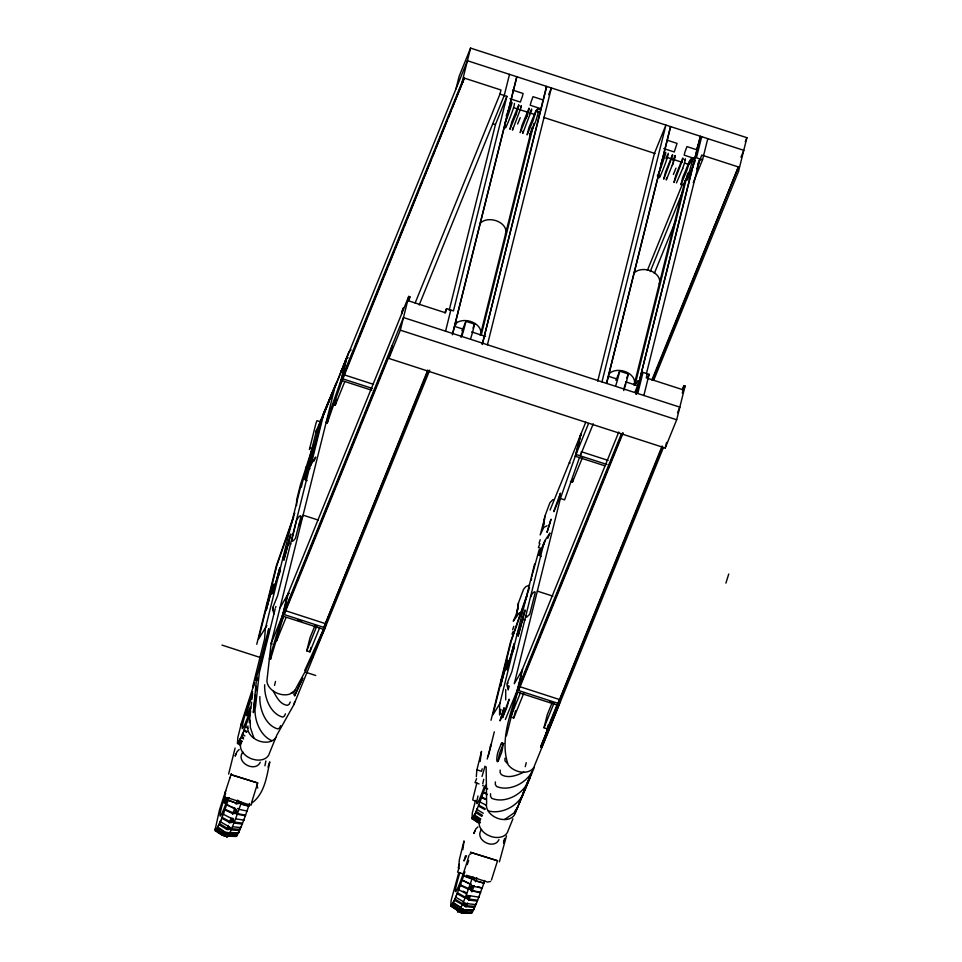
<?xml version="1.0" encoding="UTF-8"?>
<svg xmlns="http://www.w3.org/2000/svg" width="962" height="962" viewBox="0 0 962 962"><rect width="100%" height="100%" fill="white"/><g stroke="black" fill="none" stroke-linecap="round" stroke-linejoin="round"><path stroke-width="1.44" d="M505.699 699.927L505.711 689.501M543.855 544.324L543.867 543.241L511.892 671.656L507.118 683.429M468.638 895.622L468.626 896.909L466.329 898.243M490.56 793.722L490.512 796.271L491.714 798.292C504.341 803.739 521.32 795.105 527.344 783.321M495.37 781.89L495.322 784.439L496.524 786.447C509.138 791.906 526.13 783.272 532.142 771.488L522.871 794.323M500.18 770.057L500.12 772.606L501.334 774.614C508.321 778.871 517.135 775.348 523.881 772.161M504.978 758.224L504.93 760.774L507.383 763.503M503.679 840.56L503.619 843.193L504.557 838.383M257.78 788.094L256.734 785.112M236.868 810.196L236.808 811.675L234.451 813.371L225 809.331L229.088 797.582M472.089 886.218L472.041 887.698L469.672 889.393M238.624 802.067L238.684 800.492M240.235 801.827L237.842 803.739L228.283 800.36M473.605 877.248L474.458 880.458L483.85 883.224L482.166 888.106L472.498 886.122L470.117 887.914M265.861 760.99L264.923 765.812M476.322 776.707L476.851 770.009M525.973 615.872L526.599 617.207L529.713 614.273L535.233 592.652C535.233 589.538 530.735 595.165 530.663 597.053M250.264 720.273L250.348 727.476L253.956 738.215M255.074 708.441C254.365 720.574 260.353 735.846 271.981 740.74M259.872 696.608C259.271 708.766 265.308 725.528 277.934 728.98L279.605 727.885L280.627 725.661M264.682 684.776C264.081 696.933 270.118 713.696 282.732 717.135L284.403 716.053L285.437 713.828M249.29 722.666L250.613 710.966M250.938 708.032L251.599 702.188M251.924 699.254L252.585 693.398M255.339 695.069L253.367 712.626L256.626 677.284L268.711 628.763L268.422 632.9L259.103 670.31M255.832 690.68L256.325 686.291M256.986 680.435L257.311 677.513M255.411 707.611L259.355 672.486L275.192 608.862M415.139 303.018L499.963 94.12L506.878 96.356L453.463 310.906L446.548 308.67L445.514 312.794L408.862 300.914L409.896 296.789L408.742 296.416L287.578 594.817L282.311 615.957L269.372 658.934L270.526 659.307L270.995 655.11M458.525 868.77L459.379 859.511L464.033 840.908L462.842 849.602M480.11 761.555L481.493 751.406L476.911 769.804L481.493 771.283L482.215 768.818M517.472 610.209L518.458 602.958L523.544 589.285L525.961 586.555L529.593 585.124M543.65 525.048L544.841 516.353L549.927 502.681L552.994 499.543M229.641 778.27L229.726 777.669M248.809 717.676L248.905 717.063M247.222 810.473L247.138 811.074L239.045 809.331M469.865 884.162L462.085 880.134L458.706 889.766L466.39 893.698M482.166 888.106L477.849 886.651M223.304 814.273L223.509 813.335L221.765 818.253L229.377 822.378L230.928 822.763L233.213 821.428L232.395 818.939L223.304 814.273L225 809.331M235.101 748.051L228.619 774.073M235.57 818.866L243.843 820.105L249.639 803.414M486.435 805.35L480.002 801.995L485.87 785.112M516.738 614.393L518.446 602.921M478.872 897.137L479.088 896.199L477.332 901.117L468.987 900.071L466.69 898.376L466.702 897.125L469.023 895.658L478.872 897.137L482.251 887.505M543.326 526.346L544.829 516.317M518.638 106.337L518.746 104.798L511.748 122.018L509.92 129.305L516.077 114.37M521.212 107.167L521.308 105.628L520.695 106.926M528.92 109.668L529.016 108.129L522.017 125.349L520.202 132.636L527.344 114.899M531.481 110.498L531.577 108.959M672.45 156.205L672.546 154.654L665.548 171.885L663.732 179.172L672.546 155.796M675.011 157.034L675.108 155.483L672.847 160.858M682.719 159.536L682.816 157.984L675.829 175.216L674.001 182.503L682.816 159.127M685.281 160.365L685.389 158.814L684.776 160.125M512.734 128.042L512.493 130.135L521.308 106.758M523.112 130.964L522.763 133.465L531.589 110.089M659.631 175.673C656.818 185.558 668.782 156.469 668.205 153.247M245.695 725.853L245.49 726.803L247.98 728.198M243.843 820.105L244.059 819.167L240.885 827.573L232.443 826.755M458.706 889.766L458.922 888.828L455.747 897.233L463.263 901.598M480.002 801.995L480.218 801.045L477.02 809.547L483.297 813.275M244.913 735.93L242.496 734.355L249.663 715.307M518.049 605.675C517.4 617.532 506.685 630.134 519.456 612.65M544.432 519.059L540.187 534.944L543.783 527.38L547.077 525.769M531.661 576.984L532.479 574.194M532.732 573.111L539.165 549.735M506.505 835.81L499.398 861.856M487.193 759.054L491.209 744.227L490.235 746.644M256.758 644.287L276.178 566.305L294.769 513.011M300.3 488.119L265.32 628.607L264.622 638.804L252.549 687.325M304.413 479.028L316.486 430.507L332.046 393.47M305.243 477.801L305.002 479.665L307.143 480.567M253.234 687.553L254.329 683.188M255.05 680.278L257.215 671.56M305.243 478.691L306.325 474.338M307.046 471.428L309.223 462.71M309.944 459.8L311.027 455.447M312.842 448.172L313.925 443.819M272.98 610.221L273.509 608.092M320.562 420.466L308.489 468.987L310.522 463.961L306.421 473.051M311.941 458.104L314.093 449.47M314.815 446.596L320.899 422.126M310.858 465.62L323.292 415.668L336.123 383.429L322.607 415.452M351.106 349.867A15.164 10.798 22.1 0 0 347.871 354.509L335.041 386.748L271.104 643.566L267.147 678.679A15.164 10.798 22.1 0 0 272.078 690.127L275.288 692.303A15.164 10.798 22.1 0 0 289.851 694.083L294.757 690.572L305.627 670.682L324.386 629.593L325.372 625.613M653.679 380.351L738.503 171.452L746.909 137.698L470.562 48.1L462.157 81.866L340.993 380.267L326.13 422.534L327.284 422.907L329.798 412.794M277.946 635.233L276.503 641.041L285.979 617.688M333.044 404.485L335.221 405.194L336.664 399.386M284.836 611.916L284.187 614.55L392.195 348.545M342.857 378.872L343.554 376.094M274.531 685.401L275.529 681.397M319.649 627.825L309.884 651.863L306.758 650.853L310.005 637.794L315.031 625.432M247.931 726.021A15.164 10.798 22.1 0 0 252.85 737.469L256.06 739.646A15.164 10.798 22.1 0 0 270.635 741.425L273.461 739.982A15.164 10.798 22.1 0 0 276.695 735.341L293.951 704.545L294.673 701.659M309.884 651.863L310.966 647.51M682.238 389.814L683.934 385.63L685.088 386.002L676.683 419.769L665.211 448.015L388.864 358.417L392.015 345.791M455.952 88.973L459.102 76.347L470.562 48.1M427.789 369.997L323.881 627.416L427.934 371.164M326.094 623.845L325.108 627.813L283.032 614.177L288.299 593.049L289.442 593.422M388.864 358.417L400.336 330.17L408.742 296.416M327.284 422.907L342.135 380.639L464.333 78.114L500.986 89.995L499.963 94.12M449.218 310.161L495.418 124.603L506.878 96.356M445.562 331.181L450.817 310.053M509.499 74.375L504.232 95.503L419.192 304.954M452.741 333.333L516.822 76.744L452.38 334.788M470.598 338.708A12.121 0.866 -72 0 0 473.027 330.447L474.603 324.134L465.921 321.32L464.345 327.633A12.121 0.866 -72 0 1 461.928 335.894M480.327 335.221L531.986 127.73M481.228 335.221L533.97 123.389M536.868 111.784L537.59 108.874L540.824 109.512M487.433 344.769L551.382 87.951L548.653 94.673M491.029 720.249L510.449 642.255L529.533 587.554M534.571 564.069L499.591 704.569L499.591 714.982L500.998 709.343M488.131 756.625L494.3 731.829M507.816 688.443L508.453 685.882M509.151 686.098L508.189 689.934L506.89 684.752L508.044 682.972M588.54 423.508L575.264 456.228L560.401 498.484L514.273 683.729L521.849 670.767L618.794 432.01M663.431 447.522L534.619 765.403A15.164 10.798 22.1 0 1 525.156 772.185L521.428 772.113A15.164 10.798 22.1 0 1 508.213 764.886C497.402 734.234 517.315 701.382 521.849 670.767M581.385 435.365L580.519 435.089L575.264 456.228L604.882 465.824M522.558 668.999L517.303 690.127L559.379 703.775L560.702 698.472M581.24 433.321L575.985 454.449L607.034 464.514M520.394 692.905L510.63 716.943L513.756 717.965L515.56 710.714M570.394 481.433L572.474 482.106L573.196 479.208M597.727 381.12L654.449 153.319L665.908 125.084L601.971 381.902M580.94 453.09L580.254 455.832L593.265 423.797M606.517 383.189L670.586 126.599L606.649 383.417M623.713 390.56A12.121 0.866 -72 0 0 626.791 380.303L628.366 373.977L619.684 371.176L618.109 377.489A12.121 0.866 -72 0 1 615.692 385.75M525.24 766.69L526.238 762.686M557.371 703.98L547.282 728.823L544.011 727.765L547.258 714.718L552.284 702.356M548.256 724.891L546.296 732.779L540.68 746.885L541.834 747.27L558.657 705.543L559.98 700.24M549.086 726.575L547.438 733.152L546.296 732.779L557.503 705.17L540.68 746.885M634.09 385.065L685.028 180.483M635.004 385.077L687.746 173.244M690.632 161.64L691.353 158.73L693.518 159.151M557.828 703.859L662.133 445.971M637.746 393.494L643.013 372.366L649.109 374.338L643.855 395.478M701.695 136.688L696.428 157.816L702.537 159.788L707.791 138.66M646.464 373.484L699.891 158.934L697.703 164.31M647.282 373.749L646.26 377.874L682.912 389.754L683.934 385.63M665.211 448.015L666.606 442.4M652.537 379.978L738.383 166.955L701.731 155.074L696.741 168.951M728.751 574.013L725.901 583.104M578.318 443.566L580.519 435.089M242.496 734.355L242.821 733.14L240.043 739.826L242.4 741.534M230.207 828.823L229.281 826.803L220.346 821.752L220.659 820.55L217.917 827.152L227.802 833.934L225.805 834.21L220.442 831.529L216.955 828.967L218.326 825.769L217.917 827.152M240.885 827.573L241.209 826.37L238.468 832.984L229.882 832.467M477.02 809.547L477.332 808.333L474.567 815.018L480.723 819.011M455.747 897.233L456.072 896.031L453.33 902.645L460.702 907.298M474.627 907.611L464.658 906.396L463.684 904.533L465.897 903.522L475.913 904.605L476.238 903.402L473.496 910.016L461.303 909.643L462.421 910.93L468.278 911.88L472.534 911.832L473.905 908.621L473.496 910.016M475.541 800.384L472.342 812.806L471.957 818.794L473.292 816.534L472.823 818.025L480.182 822.895M625.348 383.85L624.013 388.395M505.892 125.565C502.669 136.327 515.043 106.59 514.405 103.391M518.746 105.928L515.969 114.779M528.198 112.289L529.016 109.259M674.29 159.656L675.108 156.626M685.389 159.957L682.611 168.807M530.014 133.393L529.713 135.714L535.75 121.188L538.708 111.291L537.914 112.506M666.606 177.669L666.293 180.002L673.436 162.265M240.043 739.826L240.452 738.419L238.299 742.832L240.62 744.612M238.468 832.984L238.865 831.589L236.736 835.954L228.066 835.593M474.567 815.018L474.975 813.611L472.823 818.025M453.33 902.645L453.727 901.25L451.599 905.615L460.329 911.038M257.708 782.984L230.712 774.566L257.708 782.984L251.647 802.38M476.875 782.9L472.811 799.218L472.955 800.168L476.058 801.178M465.476 855.855L463.961 860.99L466.51 855.771M497.534 860.737L470.538 852.332L497.534 860.737L491.462 880.002M270.526 659.307L283.465 616.329L281.217 621.849M238.299 742.832L238.768 741.341L237.446 743.602L237.818 737.613L241.57 722.546L253.595 685.653M215.632 830.639L222.883 835.473L226.19 836.411L216.197 830.134L216.654 828.655L215.344 830.891L215.644 828.162L215.151 829.629L217.424 831.384M236.736 835.954L237.205 834.475L235.822 836.291M451.599 905.615L452.068 904.136L450.745 906.372L451.13 900.444L458.633 873.183M470.851 913.335L462.506 913.154L459.668 912.108L467.472 913.118L471.765 912.986L472.234 911.507L471.669 912.012M539.081 543.169L540.211 539.694M512.662 629.761L513.792 626.286M481.986 776.442L482.768 773.953A17.893 1.275 -72 0 0 484.944 766.185M458.273 867.724L459.403 864.249M467.291 864.537L468.662 860.545M528.294 111.881L526.238 118.11M674.386 159.247L672.342 165.476M305.555 469.143L306.481 466.378M224.783 793.542L225.721 790.764M461.026 337.361L463.203 329.172L454.87 326.479M483.742 779.268L482.744 783.729M461.988 880.735L464.923 871.8M483.85 883.224L484.668 880.446M293.675 517.255L277.02 565.007L258.586 639.008L266.871 625.577M527.453 594.612L511.279 640.957L492.857 714.97L500.384 702.753M579.461 457.587L564.598 499.855L560.401 498.484M311.832 449.699L300.372 484.992L296.657 499.891L296.561 505.567M253.691 685.028L254.533 682.659M231.313 773.592L219.432 810.064L215.151 829.629M539.922 543.578L538.383 547.546L541.077 548.424M531.192 580.17L531.673 578.811M459.114 868.133L457.575 872.101L462.914 873.833M476.599 778.643L475.048 782.611L479.04 783.898M268.001 767.135L269.793 761.868C266.775 776.106 264.923 792.255 253.078 802.152M221.765 818.253L220.346 821.752M252.02 802.777L251.058 805.146L248.376 804.28M477.332 901.117L475.913 904.605M512.974 631.781L512 634.15M275.517 607.587L275.95 606.493M318.254 428.054L334.079 388.456M515.391 812.734L528.222 780.495M518.795 804.364L531.084 773.46M325.637 409.247L321.368 419.757A15.164 10.798 22.1 0 1 322.535 417.195M326.178 407.924L330.002 398.496M335.041 386.748L467.424 60.726L743.77 150.325L740.944 157.287M339.802 384.8L341.486 380.663M354.064 349.675L343.891 374.747L373.496 384.343M355.194 346.897L358.02 339.935M359.163 337.145L366.51 319.035M368.205 314.863L370.466 309.295M371.597 306.505L382.912 278.655M384.042 275.866L386.868 268.903M387.999 266.125L393.65 252.188M394.781 249.411L403.27 228.523M404.401 225.733L406.096 221.561M407.227 218.771L418.53 190.921M419.66 188.131L422.498 181.169M423.629 178.379L430.976 160.281M432.672 156.097L434.932 150.529M436.063 147.739L447.378 119.889M448.508 117.111L451.334 110.149M452.465 107.359L464.333 78.114M304.906 478.367L310.149 465.307M335.221 405.194L344.709 381.83M314.069 461.014L315.68 457.07L309.944 465.969M282.816 558.369L286.315 549.747M288.432 544.54L288.937 543.302L290.945 543.951M266.462 605.302L268.651 599.927M270.767 594.72L275.336 583.453M277.453 578.246L280.495 570.743M298.629 526.106L303.066 515.151L318.398 520.129M272.847 607.479L277.621 595.694L309.596 467.291L309.92 468.879M408.201 300.962L409.896 296.789M286.868 606.421L285.173 610.593L324.867 623.46M287.999 603.631L295.346 585.521M297.042 581.349L299.302 575.781M300.433 572.991L315.704 535.389M316.835 532.599L334.932 488.035M336.063 485.257L347.378 457.395M348.509 454.617L359.812 426.755M361.508 422.583L363.768 417.015M364.899 414.225L376.214 386.375M377.344 383.585L380.17 376.623M381.301 373.833L388.66 355.736M242.917 751.995C234.932 762.289 255.387 773.111 260.245 762.229M506.24 116.065C518.277 84.151 508.152 117.232 504.629 123.401M517.652 124.002L520.226 117.677M306.758 650.853L316.799 626.118M444.853 312.842L446.548 308.67M275.829 737.493L269.42 753.27A15.164 10.798 22.1 0 1 256.229 759.98L252.417 759.126A15.164 10.798 22.1 0 1 241.823 741.377M529.316 114.334L530.976 110.257M312.878 655.543L315.115 650.023M316.799 645.887L323.533 629.316L304.762 670.406L305.627 670.682M293.951 704.545L429.725 370.178M536.652 111.195L537.59 108.874M455.663 324.928L456.83 322.029M462.181 330.519L465.921 321.32M472.991 328.078L474.603 324.134M660.581 164.574C672.654 133.237 660.088 172.126 657.311 175.974M665.944 158.622L667.592 154.557M673.364 174.495L675.937 168.158M682.707 168.398L676.466 182.924M688.996 164.526L691.353 158.73M550.084 510.04L585.762 422.174M647.402 270.382L682.467 184.031M690.944 163.143L693.205 157.576M696.608 149.218L699.999 140.861M650.252 271.561L683.477 189.718M687.421 180.014L695.31 160.594M539.177 554.316L544.781 540.764L549.951 533.02L547.811 538.287M542.712 546.981L545.49 540.139M654.328 273.4L675.817 220.478M693.253 182.66L702.537 159.788M572.474 482.106L582.515 457.383M615.957 380.375L619.684 371.176M517.087 634.319L520.586 625.697M522.703 620.49L523.196 619.251L525.216 619.913M500.733 681.252L502.922 675.877M505.038 670.67L509.607 659.403M511.724 654.196L514.261 647.943M626.767 377.922L628.366 373.977M636.664 383.61L637.83 380.712M635.124 391.787L641.317 376.527M505.375 719.516L621.356 433.886M520.081 685.172L523.472 676.827M524.603 674.037L530.254 660.112M531.385 657.323L539.862 636.435M541.005 633.645L542.7 629.473M543.831 626.683L555.134 598.833M556.264 596.043L559.09 589.081M560.221 586.303L567.58 568.193M569.276 564.021L571.536 558.441M572.667 555.663L583.982 527.801M585.112 525.024L587.938 518.061M589.069 515.271L600.372 487.421M601.515 484.632L607.166 470.707M608.297 467.917L619.6 440.067M620.731 437.277L622.438 433.104M515.199 697.703L517.436 692.183L506.433 735.786L505.579 735.509M623.148 432.876L518.53 690.524L519.516 686.567L559.211 699.446L558.225 703.402L662.277 447.15M648.027 377.032L649.109 374.338M745.273 141.727L746.909 137.698M501.058 744.203L498.4 750.769A6.253 1.263 -80 0 0 497.246 755.038A6.397 1.287 -80 0 0 497.33 761.676A6.253 1.263 -80 0 0 498.52 760.172L501.19 753.607A6.253 1.263 -80 0 0 502.344 749.338A6.397 1.287 -80 0 0 502.248 742.688M513.756 717.965L523.797 693.229M651.863 380.038L738.383 166.955M481.613 829.388C473.629 839.682 494.095 850.492 498.941 839.61M544.011 727.765L554.052 703.042L549.927 701.707M682.262 392.965L685.088 386.002M677.561 412.71L679.821 407.142L403.487 317.544L271.104 643.566L272.246 643.939M512.926 818.818L508.116 830.651A15.164 10.798 22.1 0 1 491.113 836.519L487.481 834.956A15.164 10.798 22.1 0 1 480.519 818.758M340.656 372.643L346.248 359.139L340.993 380.267L371.801 390.259M520.839 799.338L534.355 767.327M516.762 809.391L530.278 777.368M241.017 724.663L241.39 723.785M462.301 330.892L463.203 329.172M522.534 795.153C516.678 806.805 500.769 814.525 488.167 810.834M517.736 806.986L513.961 812.95L504.653 819.492M293.771 694.78L294.192 693.867M345.394 360.594L346.428 358.369M340.584 372.426L341.618 370.202M335.786 384.259L336.82 382.034M330.976 396.091L332.01 393.867M316.883 429.665L315.789 432.034L319.18 426.118M236.171 753.823L235.101 756.144L237.049 751.647L239.201 749.506M295.045 690.163L294.011 692.387L291.185 693.41M290.247 701.995L289.213 704.22L287.542 705.302C280.158 704.773 276.298 696.656 273.172 690.872M474.867 831.216L473.797 833.525L475.745 829.04L477.898 826.887M216.955 828.967L216.197 830.134M483.261 785.269L482.696 785.774M472.534 911.832L471.765 912.986M280.014 607.78L287.578 594.817M235.991 809.667L235.089 810.882L235.858 813.587M232.539 819.071L231.662 820.093L232.515 822.438M467.664 895.213L466.798 897.474L467.652 898.568M233.501 820.586L232.648 821.56L229.665 821.548L221.969 817.315M540.464 552.765L539.141 555.218L541.414 556.517M273.28 607.07L272.619 608.802L273.917 613.972M229.461 826.767L228.715 828.474L229.629 829.364M464.694 902.657L463.949 904.364L464.862 905.254M230.591 827.753L228.427 828.595L226.888 828.162L219.372 823.532M230.207 828.835L228.042 829.677L226.503 829.244L219.047 824.747M226.96 832.214L226.419 833.236L227.393 833.898M228.271 832.695L224.759 832.455L217.364 827.573M462.518 909.787L463.071 908.753M490.608 881.445L487.602 882.07L466.582 875.252M237.903 803.547L239.382 802.933M474.723 878.619L471.669 878.943L463.684 875.853M468.049 897.053L465.067 897.029L457.383 892.796M469.721 854.172L470.851 854.003M465.211 903.931L462.301 903.655L454.773 899.025M236.171 836.459L227.477 836.122M237.915 833.405L228.98 832.996M237.506 834.8L228.884 834.367M472.943 910.437L464.189 910.088L461.568 908.332M239.911 829.364L231.301 828.751M239.598 830.579L231.096 829.893M474.939 906.396L466.137 905.723M242.52 823.135L233.886 822.065M242.304 824.085L233.958 823.039M477.549 900.167L468.915 899.097M237.458 808.501L239.033 808.741M473.869 885.737L471.007 886.11L470.105 887.313L470.887 890.62L480.483 892.796M245.55 815.151L237.097 813.563M245.454 815.764L237.289 814.237M480.579 892.183L472.306 890.68L470.057 888.78M236.52 803.306L228.247 800.119M473.304 879.027L463.648 875.612M468.482 888.575L460.401 884.812M475.757 880.891L483.814 882.984M223.978 835.834L225.072 836.122M248.785 805.952L239.31 803.162M248.821 806.192L240.849 804.112L238.492 801.815M461.339 911.363L462.842 911.772M460.594 912.553L462.133 912.974M224.904 834.703L226.13 835.052M512.626 90.067L523.112 93.494L522.294 96.729L520.322 102.068L509.992 98.713M543.482 100.072L533.02 96.681L531.036 102.008L530.23 105.255L540.848 108.718M667.736 140.356L677.044 143.398L674.254 151.972L663.792 148.581M697.282 149.94L686.952 146.585L684.98 151.924L684.174 155.159L694.648 158.586M462.157 81.866L463.311 82.239M737.349 171.08L738.503 171.452M513.564 107.648L527.861 112.289M530.723 113.215L535.004 114.598M543.59 117.388L655.098 153.535M666.534 157.239L682.262 162.337M685.124 163.275L687.986 164.201M492.772 123.749L495.418 124.603M471.596 331.902L485.569 336.423M608.874 376.407L617.267 379.124M625.649 381.842L638.155 385.894M400.336 330.17L676.683 419.769M348.124 357.732L346.969 357.359L341.714 378.499L372.462 388.468M581.276 451.707L608.068 460.389M569.312 462.698L570.165 462.975M321.176 422.041L316.955 420.671L315.909 423.496L309.427 449.507L310.161 447.943L312.975 448.857M537.337 591.113L552.934 596.163M297.547 619.877L301.671 621.212M282.311 615.957L324.386 629.593M516.582 691.906L558.657 705.543M312.313 656.926L313.179 657.202M221.994 645.105L260.341 657.539M305.784 672.27L315.728 675.492M226.755 797.498L247.775 804.316M461.676 908.441L452.765 903.065M459.391 911.327L450.685 905.951M223.593 834.21L221.092 832.791M485.004 787.674L487.217 788.515M485.04 787.926L487.674 788.924M468.819 883.116L463.155 880.615M230.952 806.601L234.632 808.14M468.109 889.068L460.317 885.425M486.664 793.734L483.417 792.255L487.181 794.624M229.882 806.108L226.671 804.641L235.882 809.415L236.64 812.217L235.738 813.395L232.696 813.587L224.904 809.944M463.059 891.149L466.678 892.868M692.315 161.063L689.538 171.056L683.393 185.173M481.721 796.981L486.014 799.061M481.637 797.606L485.461 799.458M484.812 809.523L478.451 806.024M464.778 897.871L457.166 893.746M485.233 808.729L478.667 805.062M470.045 883.633L471.464 884.367M481.938 816.425L475.709 812.589M482.455 815.379L476.034 811.363M479.713 820.911L473.593 816.858M477.922 822.51L471.897 818.373M459.692 909.198L452.356 904.46M219.961 833.838L222.523 835.293M478.294 822.69L472.246 818.542M480.303 819.708L474.001 815.451M476.611 820.033L480.11 822.077M244.144 729.869L247.27 731.697M243.927 730.831L246.404 732.274M455.351 907.599L457.659 908.946M241.51 736.17L243.53 737.529M241.185 737.397L243.59 739.008M454.449 900.24L463.443 905.17L464.826 905.014L465.56 903.318M239.478 740.259L241.462 741.702M239.069 741.666L241.414 743.385M451.503 904.641L453.427 906.12M451.034 906.12L458.297 910.954L461.339 911.591M237.722 743.349L240.043 745.129M216.089 829.16L219.937 832.118M215.284 830.471L218.687 833.116M232.696 818.109L233.525 819.299M473.52 878.847L474.338 880.206M486.147 766.846L486.628 803.402A15.164 10.798 22.1 0 0 487.253 809.295L488.997 812.217A15.164 10.798 22.1 0 0 502.2 819.444L505.94 819.516A15.164 10.798 22.1 0 0 515.584 809.848M329.81 399.278A15.164 10.798 22.1 0 1 331.878 397.21M305.567 477.982A12.506 0.89 -72 0 1 305.339 476.491M305.784 474.531A12.506 0.89 -72 0 1 306.457 472.005M301.322 487.313A25.902 1.84 -72 0 1 306.193 469.456M307.84 464.309A25.902 1.84 -72 0 1 309.127 460.473M250.805 708.429A26.19 1.864 -72 0 1 249.94 710.954M249.507 712.193A26.19 1.864 -72 0 1 242.268 726.43A26.19 1.864 -72 0 1 252.573 691.69M250.18 707.214A12.65 0.902 -72 0 1 246.476 714.694A12.65 0.902 -72 0 1 251.647 697.366M237.53 800.156A44.144 3.139 -72 0 1 236.159 804.196M234.812 808.104A44.144 3.139 -72 0 1 232.563 814.333M231.157 818.097A44.144 3.139 -72 0 1 229.293 822.895M228.259 825.432A44.144 3.139 -72 0 1 226.599 829.28M241.414 802.248A44.144 3.139 -72 0 1 226.731 837.397M227.705 798.604A25.902 1.84 -72 0 1 220.045 815.944A25.902 1.84 -72 0 1 225.661 793.229M226.924 797.738A12.506 0.89 -72 0 1 225.529 797.065M538.648 555.098A25.902 1.84 -72 0 1 540.416 549.074M498.292 761.098A6.289 0.998 -77.2 0 1 500.312 751.382L502.97 744.828A6.289 0.998 -77.2 0 1 503.763 743.385M501.058 744.347A6.253 1.263 -80 0 1 502.26 742.832M484.463 786.146A26.19 1.864 -72 0 1 478.006 795.959M476.827 877.741A44.144 3.139 -72 0 1 475.456 881.781M474.098 885.677A44.144 3.139 -72 0 1 471.861 891.906M470.454 895.67A44.144 3.139 -72 0 1 468.59 900.468M467.556 903.017A44.144 3.139 -72 0 1 465.885 906.865M463.335 911.808A44.144 3.139 -72 0 1 462.133 912.89M469.011 855.326A25.902 1.84 -72 0 1 456.806 890.006A25.902 1.84 -72 0 1 459.884 872.546M472.558 877.188A44.144 3.139 -72 0 1 457.599 910.557M634.066 273.076A13.997 9.776 14 0 1 651.334 271.128A13.997 9.776 14 0 1 659.211 283.898M608.958 373.941A13.997 9.776 14 0 1 626.226 371.993A13.997 9.776 14 0 1 634.102 384.764M480.303 223.232A13.997 9.776 14 0 1 497.57 221.272A13.997 9.776 14 0 1 505.447 234.043M455.182 324.098A13.997 9.776 14 0 1 472.45 322.138A13.997 9.776 14 0 1 480.339 334.908M291.642 540.608L292.328 541.257L293.518 540.572L295.454 538.311L300.962 516.69C301.214 513.383 296.32 519.336 296.392 521.103L291.642 540.608M500.204 720.261L500.168 720.875L504.076 707.731L500.204 720.261M547.137 531.733L547.113 532.347L551.022 519.203L547.137 531.733M502.657 716.81L502.597 717.712L507.094 706.902L509.151 699.194L502.657 716.81M553.944 510.798L553.896 511.7L558.393 500.889L560.437 493.169L553.944 510.798M266.306 609.331L266.233 610.437L273.172 584.199L266.306 609.331M272.992 592.869L272.919 593.975L279.87 567.736L272.992 592.869M283.97 559.15L283.898 560.257L290.837 534.018L283.97 559.15M536.111 110.45L533.152 120.346L527.104 134.872L528.92 127.585L536.111 110.45M500.577 685.281L500.505 686.387L507.443 660.16L500.577 685.281M507.263 668.818L507.19 669.925L514.129 643.686L507.263 668.818M518.241 635.1L518.169 636.207L525.108 609.98L518.241 635.1M689.91 160.317L686.952 170.214L680.904 184.74L682.731 177.453L689.91 160.317M402.501 310.077L401.587 313.792L403.403 307.876L402.501 310.077M546.212 87.65L482.263 344.468L546.705 86.436L546.212 87.65M699.975 137.506L636.026 394.324L700.468 136.291L699.975 137.506M294.793 695.153L294.625 695.959L302.777 678.018L294.793 695.153"/></g></svg>
